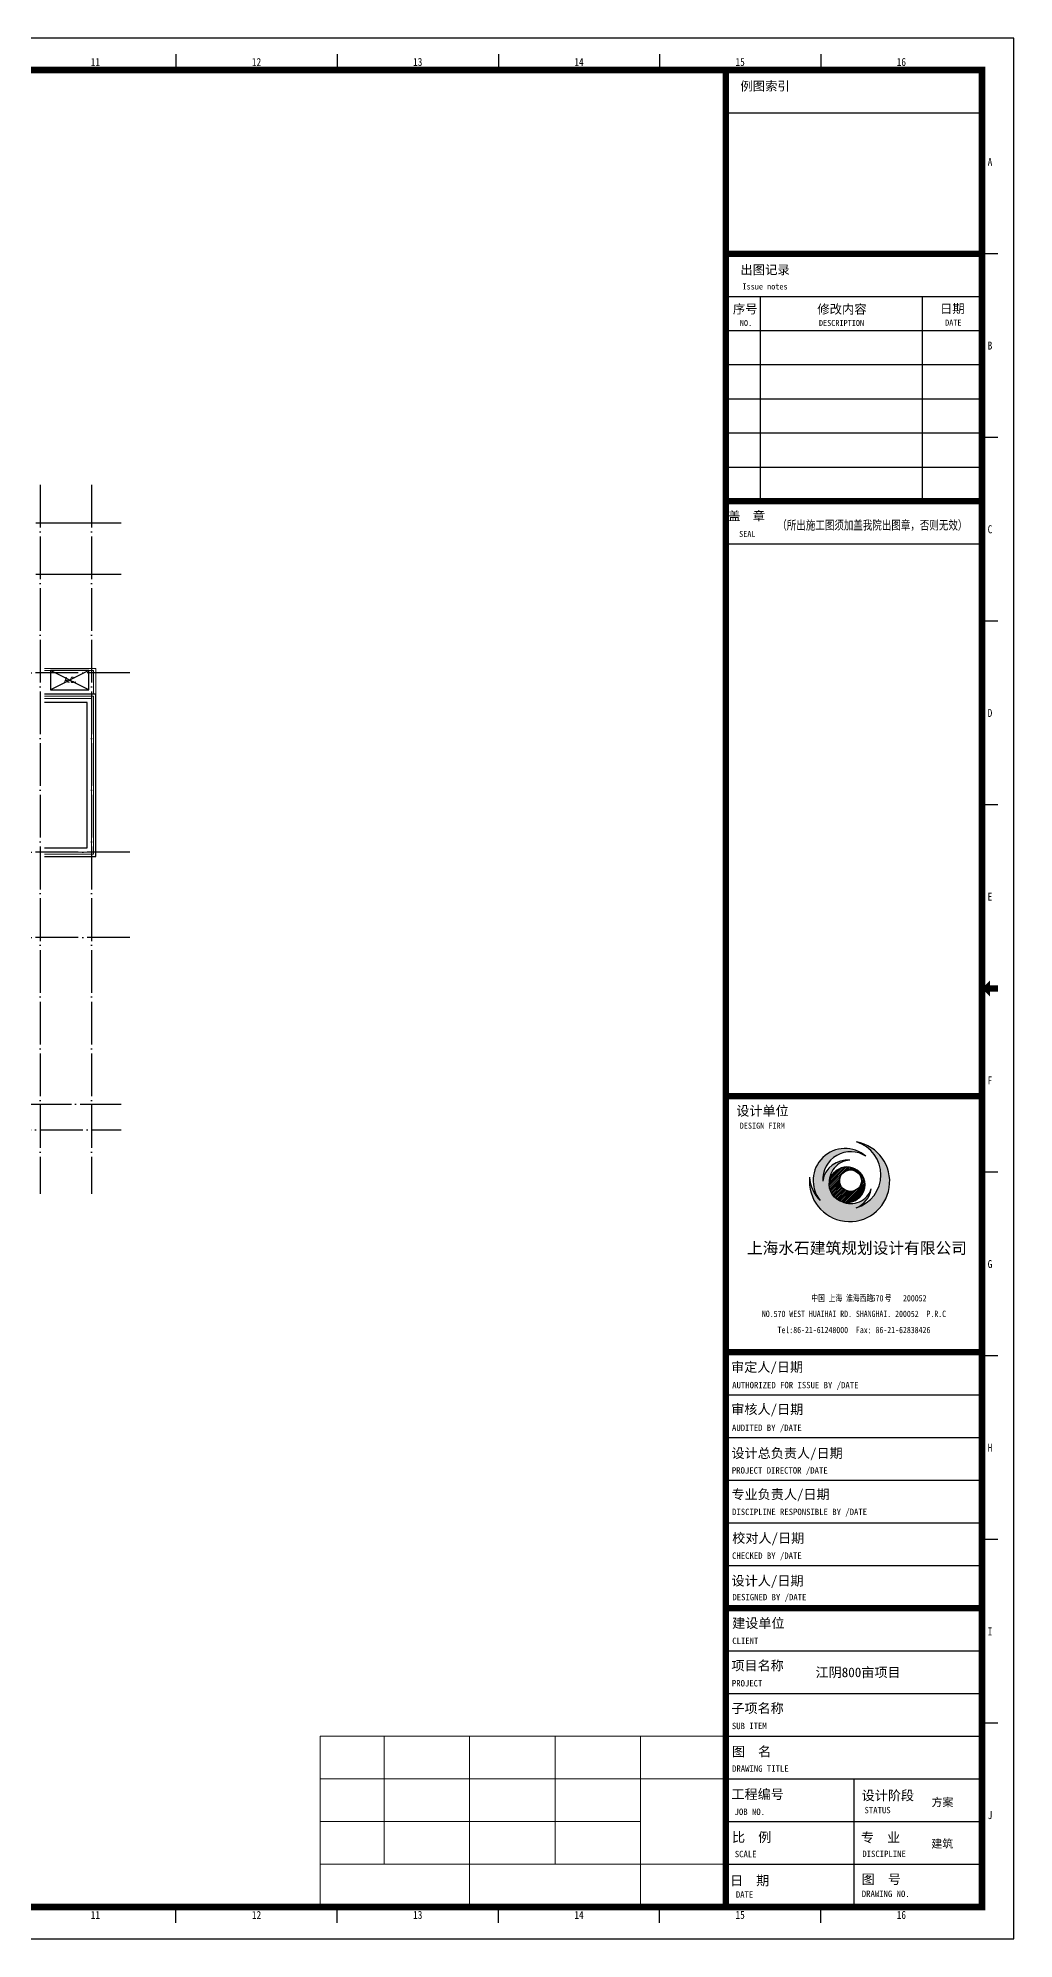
# Model space of a CAD drawing. Extents: x 195225 to 258225, y 4041 to 48538.
# Drawn here: x 235379 to 258225, y 4041 to 48538 of the extents above; entities that cross this region are included whole.
import ezdxf
from ezdxf.enums import TextEntityAlignment as Align

# ---------------------------------------------------------------- set-up
doc = ezdxf.new("R2010")
doc.units = 0
doc.header["$LTSCALE"] = 1000
doc.header["$MEASUREMENT"] = 0
doc.linetypes.add('ACAD_ISO02W100', pattern=[15, 12, -3])
doc.linetypes.add('DOTE', pattern=[2.4200000000000004, 2, -0.2, 0.02, -0.2])
for name, color, linetype in [('DOTE', 1, 'DOTE'), ('tk', 253, 'Continuous'), ('看线', 5, 'Continuous'), ('空调', 8, 'Continuous')]:
    doc.layers.add(name, color=color, linetype=linetype)
for name, color, linetype, lineweight in [('Text-I', 7, 'Continuous', 5), ('家具', 33, 'Continuous', 9), ('房建名称', 7, 'Continuous', 0), ('面积', 190, 'Continuous', 5)]:
    doc.layers.add(name, color=color, linetype=linetype, lineweight=lineweight)
doc.styles.add('DIM_FONT', font='SIMPLEX.shx', dxfattribs={"width": 0.8})
doc.styles.add('TKZ1', font='SIMHEI.TTF', dxfattribs={"width": 0.7})
doc.styles.add('图签栏', font='SimSun.ttf')

# ---------------------------------------------------------------- blocks, each defined once
blk = doc.blocks.new('图框')
h = blk.add_hatch(color=256)
edge = h.paths.add_edge_path()
edge.add_ellipse((-63198.89132230156, -481062.8301848472), major_axis=(686.1873595802477, 0.0002519820558798516), ratio=0.999999944120662, start_angle=93.06124685348692, end_angle=187.256203351148, ccw=False)
edge.add_ellipse((-63322.14726475385, -481142.4952029108), major_axis=(769.7612975816477, 0.0002526717898815502), ratio=0.9999999441207019, start_angle=83.53957312203578, end_angle=171.4355251698217)
edge.add_ellipse((-63213.18858947136, -480982.1901855072), major_axis=(871.3340613406044, 0.0001265233995570607), ratio=0.9999999441206711, start_angle=56.564432323090784, end_angle=183.0045078922729, ccw=False)
edge.add_ellipse((-63386.35543561447, -481010.4365496861), major_axis=(998.6799330282176, 0.0003055652425467749), ratio=0.9999999441205074, start_angle=49.14593904231483, end_angle=218.751491437475)
edge.add_ellipse((-63388.41762199988, -480847.0273942145), major_axis=(-1106.867709276404, 3.960571067520252e-05), ratio=0.9999999441206786, start_angle=363.2971515945455, end_angle=405.43010690265254, ccw=False)
edge.add_ellipse((-63246.03824705273, -481040.9451319556), major_axis=(-1254.197239876696, 4.75370377762712e-05), ratio=0.9999999441206591, start_angle=-5.961306013624971, end_angle=259.8615443652934)
edge.add_ellipse((-63339.72816052575, -480831.6991633777), major_axis=(-1072.504133674847, 0.0005054066073976968), ratio=0.9999999441206597, start_angle=106.44548197538589, end_angle=252.95012000845162, ccw=False)
edge.add_ellipse((-63305.74114743779, -481165.3944343481), major_axis=(745.4109778671724, 0.0001496878886853215), ratio=0.9999999441206635, start_angle=-68.79320245167486, end_angle=-8.26704924296801)
edge.add_ellipse((-63206.5817947633, -481059.2199518838), major_axis=(-673.2087035304776, 6.977402276282271e-05), ratio=0.9999999441205502, start_angle=65.44008753459377, end_angle=161.5231079414885, ccw=False)
edge.add_ellipse((-63325.52654682605, -481141.2696233086), major_axis=(-554.1177518067068, 2.205772325568627e-05), ratio=0.9999999441205891, start_angle=360.85108210312364, end_angle=433.122956071315, ccw=False)
h = blk.add_hatch()
h.set_pattern_fill('ANSI31', color=256, scale=6118.035339263164, style=0)
h.set_pattern_definition([(44.99999839917436, (-106270.3491086682, -472353.2115893961), (-27.03815162384955, 27.03815011297508), [])])
edge = h.paths.add_edge_path()
edge.add_ellipse((-63325.52654682607, -481141.269623309), major_axis=(-554.1177518059988, 0.0008757160820775005), ratio=0.9999999441206232, start_angle=180.0000905490963, end_angle=360.8511703713849)
edge.add_ellipse((-63325.52654682607, -481141.2696233085), major_axis=(554.117751797038, 0.003270690832428278), ratio=0.999999944120629, start_angle=180.8507416329044, end_angle=359.9996618105196)
edge = h.paths.add_edge_path(flags=16)
edge.add_ellipse((-63214.55316051236, -481016.9230374558), major_axis=(-337.4866681529027, 6.750754237095699e-05), ratio=0.9999999441206803, start_angle=180.0000114608897, end_angle=360.0000114608897, ccw=False)
edge.add_ellipse((-63214.55316051236, -481016.9230374558), major_axis=(337.4866681529159, 2.211112666347493e-05), ratio=0.9999999441206588, start_angle=179.9999962461501, end_angle=359.9999962461501, ccw=False)
for p, q in [((-58108.4793015235, -445311.2319678301), (-142208.4793015235, -445311.2319678301)), ((-142208.4793015235, -504711.2319678301), (-142208.4793015235, -445311.2319678301)), ((-58108.4793015235, -504711.2319678301), (-58108.4793015235, -445311.2319678301)), ((-134670.9793015235, -445811.2319678301), (-134670.9793015235, -446311.2319678301)), ((-129633.4793015235, -445811.2319678301), (-129633.4793015235, -446311.2319678301)), ((-124595.9793015235, -445811.2319678301), (-124595.9793015235, -446311.2319678301)), ((-119558.4793015235, -445811.2319678301), (-119558.4793015235, -446311.2319678301)), ((-114520.9793015235, -445811.2319678301), (-114520.9793015235, -446311.2319678301)), ((-109483.4793015235, -445811.2319678301), (-109483.4793015235, -446311.2319678301)), ((-104445.9793015235, -445811.2319678301), (-104445.9793015235, -446311.2319678301)), ((-94370.9793015235, -445811.2319678301), (-94370.9793015235, -446311.2319678301)), ((-89333.4793015235, -445811.2319678301), (-89333.4793015235, -446311.2319678301)), ((-84295.9793015235, -445811.2319678301), (-84295.9793015235, -446311.2319678301)), ((-79258.4793015235, -445811.2319678301), (-79258.4793015235, -446311.2319678301)), ((-74220.9793015235, -445811.2319678301), (-74220.9793015235, -446311.2319678301)), ((-69183.4793015235, -445811.2319678301), (-69183.4793015235, -446311.2319678301)), ((-64145.9793015235, -445811.2319678301), (-64145.9793015235, -446311.2319678301)), ((-99408.4793015235, -446311.2319678301), (-99408.4793015235, -446811.2319678301)), ((-67108.47930179271, -447644.5653012022), (-59108.4793015235, -447644.5653012022)), ((-140208.4793015235, -452051.2319678324), (-139708.4793015235, -452051.2319678324)), ((-67108.47930179271, -452051.2319678324), (-59108.4793015235, -452051.2319678324)), ((-58608.4793015235, -452051.2319678324), (-59108.4793015235, -452051.2319678324)), ((-67108.47930179271, -453384.5653012046), (-59108.4793015235, -453384.5653012046)), ((-66041.8126350921, -453384.5653012046), (-66041.8126350921, -459784.5653014258)), ((-60975.1459682576, -453384.5653012046), (-60975.1459682576, -459784.5653014258)), ((-67108.47930179271, -454451.2319679139), (-59108.4793015235, -454451.2319679139)), ((-67108.47930179271, -455517.8986346116), (-59108.4793015235, -455517.8986346116)), ((-67108.47930179271, -456584.565301321), (-59108.4793015235, -456584.565301321)), ((-140208.4793015235, -457791.2319678231), (-139708.4793015235, -457791.2319678231)), ((-67108.47930179271, -457651.2319680187), (-59108.4793015235, -457651.2319680187)), ((-58608.4793015235, -457791.2319678231), (-59108.4793015235, -457791.2319678231)), ((-67108.47930179271, -458717.8986347164), (-59108.4793015235, -458717.8986347164)), ((-67108.47930179271, -459784.5653014258), (-59108.4793015235, -459784.5653014258)), ((-67108.47930179271, -461117.8986347979), (-59108.4793015235, -461117.8986347979)), ((-67108.47930179271, -461117.8986347979), (-59108.4793015235, -461117.8986347979)), ((-140208.4793015235, -463531.2319678254), (-139708.4793015235, -463531.2319678254)), ((-58608.4793015235, -463531.2319678254), (-59108.4793015235, -463531.2319678254)), ((-140208.4793015235, -469271.2319678278), (-139708.4793015235, -469271.2319678278)), ((-58608.4793015235, -469271.2319678278), (-59108.4793015235, -469271.2319678278)), ((-139708.4793015235, -475011.2319678301), (-139208.4793015235, -475011.2319678301)), ((-140208.4793015235, -480751.2319678324), (-139708.4793015235, -480751.2319678324)), ((-58608.4793015235, -480751.2319678324), (-59108.4793015235, -480751.2319678324)), ((-58608.4793015235, -486491.2319678231), (-59108.4793015235, -486491.2319678231)), ((-141308.4793015235, -487311.2319678301), (-139708.4793015235, -487311.2319678301)), ((-141308.4793015235, -487311.2319678301), (-139708.4793015235, -487311.2319678301)), ((-140508.4793015235, -502911.2319678301), (-140508.4793015235, -487311.2319678301)), ((-67108.47933059823, -487711.2319672946), (-59108.47933032902, -487711.2319672946)), ((-67108.47933059823, -489044.5653006667), (-59108.47933032902, -489044.5653006667)), ((-67108.47933059823, -490377.8986340505), (-59108.47933032902, -490377.8986340505)), ((-141308.4793015235, -491011.2319678301), (-139708.4793015235, -491011.2319678301)), ((-67108.47933059823, -491711.2319674226), (-59108.47933032902, -491711.2319674226)), ((-58608.4793015235, -492231.2319678254), (-59108.4793015235, -492231.2319678254)), ((-141308.4793015235, -492511.2319678301), (-139708.4793015235, -492511.2319678301)), ((-67108.47933059823, -493044.5653008064), (-59108.47933032902, -493044.5653008064)), ((-67108.47933059823, -495711.2319675623), (-59108.47933032902, -495711.2319675623)), ((-141308.4793015235, -496211.2319678301), (-139708.4793015235, -496211.2319678301)), ((-67108.47933059823, -497044.5653009345), (-59108.47933032902, -497044.5653009345)), ((-141308.4793015235, -497711.2319678301), (-139708.4793015235, -497711.2319678301)), ((-58608.4793015235, -497971.2319678278), (-59108.4793015235, -497971.2319678278)), ((-67108.47933059823, -498377.8986343183), (-59108.47933032902, -498377.8986343183)), ((-67108.47930179271, -499711.2319676904), (-59108.4793015235, -499711.2319676904)), ((-63108.47930165738, -499711.2319676904), (-63108.47930165738, -503711.2319678301)), ((-67108.47930179271, -501044.5653010742), (-59108.4793015235, -501044.5653010742)), ((-141308.4793015235, -501411.2319678301), (-139708.4793015235, -501411.2319678301)), ((-67108.47930179271, -502377.8986344463), (-59108.4793015235, -502377.8986344463)), ((-141308.4793015235, -502911.2319678301), (-139708.4793015235, -502911.2319678301)), ((-134670.9793015235, -504211.2319678301), (-134670.9793015235, -503711.2319678301)), ((-129633.4793015235, -504211.2319678301), (-129633.4793015235, -503711.2319678301)), ((-124595.9793015235, -504211.2319678301), (-124595.9793015235, -503711.2319678301)), ((-119558.4793015235, -504211.2319678301), (-119558.4793015235, -503711.2319678301)), ((-114520.9793015235, -504211.2319678301), (-114520.9793015235, -503711.2319678301)), ((-109483.4793015235, -504211.2319678301), (-109483.4793015235, -503711.2319678301)), ((-104408.4793015235, -504211.2319678301), (-104408.4793015235, -503711.2319678301)), ((-103408.4793015235, -504211.2319678301), (-103408.4793015235, -503711.2319678301)), ((-102408.4793015235, -504211.2319678301), (-102408.4793015235, -503711.2319678301)), ((-101408.4793015235, -504211.2319678301), (-101408.4793015235, -503711.2319678301)), ((-100408.4793015235, -504211.2319678301), (-100408.4793015235, -503711.2319678301)), ((-99408.4793015235, -503711.2319678301), (-99408.4793015235, -503211.2319678301)), ((-98408.4793015235, -504211.2319678301), (-98408.4793015235, -503711.2319678301)), ((-97408.4793015235, -504211.2319678301), (-97408.4793015235, -503711.2319678301)), ((-96408.4793015235, -504211.2319678301), (-96408.4793015235, -503711.2319678301)), ((-95408.4793015235, -504211.2319678301), (-95408.4793015235, -503711.2319678301)), ((-94408.4793015235, -504211.2319678301), (-94408.4793015235, -503711.2319678301)), ((-89333.4793015235, -504211.2319678301), (-89333.4793015235, -503711.2319678301)), ((-84295.9793015235, -504211.2319678301), (-84295.9793015235, -503711.2319678301)), ((-79258.4793015235, -504211.2319678301), (-79258.4793015235, -503711.2319678301)), ((-74220.9793015235, -504211.2319678301), (-74220.9793015235, -503711.2319678301)), ((-69183.4793015235, -504211.2319678301), (-69183.4793015235, -503711.2319678301)), ((-64145.9793015235, -504211.2319678301), (-64145.9793015235, -503711.2319678301)), ((-104408.4793015235, -504211.2319678301), (-94408.4793015235, -504211.2319678301)), ((-142208.4793015235, -504711.2319678301), (-58108.4793015235, -504711.2319678301))]:
    blk.add_line(p, q)
at = {"const_width": 200}
for points in [[(-99408.4793015235, -446061.2319678301), (-99408.4793015235, -445811.2319678301)], [(-67108.4793017898, -446311.2319678301), (-67108.4793017898, -503711.2319678301)], [(-67108.4793017898, -452051.2319678324), (-59108.47930152059, -452051.2319678324)], [(-67108.4793017898, -459784.5653014258), (-59108.47930152059, -459784.5653014258)], [(-139958.4793015199, -475011.2319678301), (-140208.4793015235, -475011.2319678301)], [(-58858.47930152714, -475011.2319678301), (-58608.4793015235, -475011.2319678301)], [(-67108.48062797278, -478377.8986339108), (-59108.48061329863, -478377.8986339108)], [(-67108.48062797278, -478377.8986339108), (-59108.48062770357, -478377.8986339108)], [(-67108.47933057786, -486377.8986339108), (-59108.47931591389, -486377.8986339108)], [(-67108.47933057786, -486377.8986339108), (-59108.47933030865, -486377.8986339108)], [(-139708.4793015235, -503711.2319678301), (-141308.4793015235, -503711.2319678301), (-141308.4793015235, -487311.2319678301), (-139708.4793015235, -487311.2319678301)], [(-67108.47933057786, -494377.8986341786), (-59108.47933030865, -494377.8986341786)], [(-99408.4793015235, -503961.2319678301), (-99408.4793015235, -504211.2319678301)]]:
    blk.add_lwpolyline(points, dxfattribs=at)
blk.add_lwpolyline([(-59108.4793015235, -446311.2319678301), (-139708.4793015235, -446311.2319678301), (-139708.4793015235, -503711.2319678301), (-59108.4793015235, -503711.2319678301)], close=True, dxfattribs=at)
for centre, major_axis, ratio, start_param, end_param in [((-63246.03824705275, -481040.9451319556), (1254.197239876699, 0.0001086366877863104), 0.9999999441206447, 3.037548111412133, 7.677032077560659), ((-63386.3554356145, -481010.4365496861), (-998.6799330281581, 9.387587474355993e-05), 0.9999999441207753, 3.999351503831551, 6.959526822790833), ((-63339.72816052576, -480831.6991633777), (-1072.504133674786, 0.0006211344117902742), 0.9999999441206439, 1.857824242247009, 4.414812545366622), ((-63213.18858947137, -480982.1901855071), (871.3340613405969, 0.0001152992946774531), 0.9999999441206069, 0.98723559644095, 3.194031221593431), ((-63322.14726475385, -481142.4952029108), (-769.7612975816811, 0.000119634404188447), 0.9999999441206349, 4.599633743944286, 6.13370750635298), ((-63198.89132230156, -481062.8301848472), (686.187359580287, 6.119737336876535e-05), 0.999999944120666, 1.624225441640379, 3.268237571297689), ((-63325.52654682605, -481141.2696233086), (-554.117751806588, 0.0003696503855588526), 0.9999999441206686, 1.27623696952599, 6.298040119374489), ((-63388.4176219999, -480847.0273942145), (1106.867709276277, 0.0005099084575468418), 0.9999999441206225, 3.199138308393105, 3.934497102115288), ((-63325.52654682605, -481141.2696233086), (554.1177518065821, 0.000370683764682504), 0.9999999441206108, -6.689621188105122e-07, 6.283184638217468), ((-63214.55316051233, -481016.9230374558), (-337.4866681521358, 0.0007222914789051384), 0.9999999441206803, 3.141594793797355, 9.424780100976943), ((-63206.58179476329, -481059.2199518838), (673.2087035304663, 7.326343151102614e-05), 0.9999999441206102, 4.283737431390662, 5.960702492751871), ((-63305.74114743778, -481165.3944343481), (745.4109778671846, 0.0001121466697104845), 0.9999999441206149, -1.200667835409747, -0.1442871783511055)]:
    blk.add_ellipse(centre, major_axis=major_axis, ratio=ratio, start_param=start_param, end_param=end_param)
for points in [[(-99658.4793015235, -446061.2319678301), (-99158.4793015235, -446061.2319678301), (-99408.4793015235, -446311.2319678301)], [(-139958.4793015235, -475261.2319678301), (-139958.4793015235, -474761.2319678185), (-139708.4793015235, -475011.2319678301)], [(-58858.4793015235, -475261.2319678301), (-58858.4793015235, -474761.2319678185), (-59108.4793015235, -475011.2319678301)], [(-99658.4793015235, -503961.2319678301), (-99158.4793015235, -503961.2319678301), (-99408.4793015235, -503711.2319678301)]]:
    blk.add_solid(points)
at = {"style": 'TKZ1'}
for s, height, width, p in [('1', 250, 0.85, (-137189.7293015235, -446061.2319678301)), ('2', 250, 0.85, (-132152.2293015235, -446061.2319678301)), ('3', 250, 0.85, (-127114.7293015235, -446061.2319678301)), ('4', 250, 0.85, (-122077.2293015235, -446061.2319678301)), ('5', 250, 0.85, (-117039.7293015235, -446061.2319678301)), ('6', 250, 0.85, (-112002.2293015235, -446061.2319678301)), ('7', 250, 0.85, (-106964.7293015235, -446061.2319678301)), ('8', 250, 0.85, (-101927.2293015235, -446061.2319678301)), ('9', 250, 0.85, (-96889.7293015235, -446061.2319678301)), ('10', 250, 0.85, (-91852.2293015235, -446061.2319678301)), ('11', 250, 0.85, (-86814.7293015235, -446061.2319678301)), ('12', 250, 0.85, (-81777.2293015235, -446061.2319678301)), ('13', 250, 0.85, (-76739.7293015235, -446061.2319678301)), ('14', 250, 0.85, (-71702.2293015235, -446061.2319678301)), ('15', 250, 0.85, (-66664.7293015235, -446061.2319678301)), ('16', 250, 0.85, (-61627.2293015235, -446061.2319678301)), ('A', 250, 0.85, (-139958.4793015235, -449181.2319678254)), ('A', 250, 0.85, (-58858.4793015235, -449181.2319678254)), ('B', 250, 0.85, (-139958.4793015235, -454921.2319678278)), ('B', 250, 0.85, (-58858.4793015235, -454921.2319678278)), ('C', 250, 0.85, (-139958.4793015235, -460661.2319678301)), ('C', 250, 0.85, (-58858.4793015235, -460661.2319678301)), ('D', 250, 0.85, (-139958.4793015235, -466401.2319678324)), ('D', 250, 0.85, (-58858.4793015235, -466401.2319678324)), ('E', 250, 0.85, (-139958.4793015235, -472141.2319678231)), ('E', 250, 0.85, (-58858.4793015235, -472141.2319678231)), ('F', 250, 0.85, (-139958.4793015235, -477881.2319678254)), ('F', 250, 0.85, (-58858.4793015235, -477881.2319678254)), ('G', 250, 0.85, (-139964.0632463995, -483621.2319678278)), ('G', 250, 0.85, (-58858.4793015235, -483621.2319678278)), ('中国 上海 淮海西路   号    ', 200, 0.75, (-62944.03445510662, -484677.8986339108)), ('570     200052 ', 200, 0.75, (-61637.40861527013, -484690.662814572)), ('NO.570 WEST HUAIHAI RD. SHANGHAI. 200052  P.R.C', 200, 0.75, (-63108.4806277967, -485177.8986339108)), ('Tel:86-21-61248000  Fax: 86-21-62838426', 200, 0.75, (-63108.4806277967, -485677.8986339108)), ('H', 250, 0.85, (-58858.4793015235, -489361.2319678301)), ('I', 250, 0.85, (-58858.4793015235, -495101.2319678324)), ('J', 250, 0.85, (-58858.4793015235, -500841.2319678231)), ('1', 250, 0.85, (-137189.7293015235, -503961.2319678301)), ('2', 300, 0.85, (-132152.2293015235, -503961.2319678301)), ('3', 300, 0.85, (-127114.7293015235, -503961.2319678301)), ('4', 300, 0.85, (-122077.2293015235, -503961.2319678301)), ('5', 300, 0.85, (-117039.7293015235, -503961.2319678301)), ('6', 300, 0.85, (-112002.2293015235, -503961.2319678301)), ('7', 300, 0.85, (-106964.7293015235, -503961.2319678301)), ('10', 250, 0.85, (-91852.2293015235, -503961.2319678301)), ('11', 250, 0.85, (-86814.7293015235, -503961.2319678301)), ('12', 250, 0.85, (-81777.2293015235, -503961.2319678301)), ('13', 250, 0.85, (-76739.7293015235, -503961.2319678301)), ('14', 250, 0.85, (-71702.2293015235, -503961.2319678301)), ('15', 250, 0.85, (-66664.7293015235, -503961.2319678301)), ('16', 250, 0.85, (-61627.2293015235, -503961.2319678301))]:
    blk.add_text(s, height=height, dxfattribs=dict(at, width=width)).set_placement(p, align=Align.MIDDLE)
for s, height, style, p in [('例图索引', 282.8282828377983, '图签栏', (-66657.79571783179, -446952.5641596061)), ('出图记录', 282.8282828377983, '图签栏', (-66657.79571783179, -452692.5641596084)), ('Issue notes', 188.5521885585322, '图签栏', (-66593.50978753183, -453168.9960581367)), ('序号', 282.8282828377983, '图签栏', (-66893.10852503232, -453919.4487408618)), ('修改内容', 282.8282828377983, '图签栏', (-64253.60698818669, -453924.6474579792)), ('日期', 282.8282828377983, '图签栏', (-60420.30350096148, -453908.4588121506)), ('NO.', 188.5521885585322, '图签栏', (-66674.83406420334, -454309.725210059)), ('DESCRIPTION', 188.5521885585322, '图签栏', (-64203.71265130208, -454309.3887899304)), ('DATE', 188.5521885585322, '图签栏', (-60260.10655664842, -454298.1300416635)), ('盖  章', 282.8282828377983, '图签栏', (-67041.16676832756, -460387.564584706)), ('SEAL', 188.5521885585322, '图签栏', (-66697.57708552325, -460901.8705604132)), ('DESIGN FIRM', 188.5521885585322, '图签栏', (-66679.26151798284, -479393.1418418651)), ('审定人/日期', 300, '图签栏', (-66948.27774540146, -486989.1593815992)), ('AUTHORIZED FOR ISSUE BY /DATE', 200, '图签栏', (-66913.6363566865, -487503.388939891)), ('审核人/日期', 300, '图签栏', (-66942.91169214968, -488308.7335749529)), ('AUDITED BY /DATE', 200, '图签栏', (-66920.22284654932, -488835.3324068477)), ('设计总负责人/日期', 300, '图签栏', (-66936.82394671315, -489681.1095932033)), ('PROJECT DIRECTOR /DATE', 200, '图签栏', (-66924.07349703254, -490169.1474672523)), ('专业负责人/日期', 300, '图签栏', (-66936.02302053888, -490967.5087660551)), ('DISCIPLINE RESPONSIBLE BY /DATE', 200, '图签栏', (-66916.74938082989, -491464.939117129)), ('校对人/日期', 300, '图签栏', (-66912.74128928463, -492333.2611687016)), ('CHECKED BY /DATE', 200, '图签栏', (-66918.33457801232, -492833.7361104554)), ('设计人/日期', 300, '图签栏', (-66934.39392986594, -493666.5945020737)), ('DESIGNED BY /DATE', 200, '图签栏', (-66907.50860452946, -494128.4541835194)), ('建设单位', 300, '图签栏', (-66915.59534557865, -494991.612225282)), ('CLIENT', 200, '图签栏', (-66911.56190543671, -495494.5424539619)), ('项目名称', 300, '图签栏', (-66939.81465745575, -496318.075760908)), ('江阴800亩项目', 300, 'TKZ1', (-64309.92385912137, -496529.3718146039)), ('PROJECT', 200, '图签栏', (-66923.94780677251, -496821.1665692041)), ('子项名称', 300, '图签栏', (-66939.81465745575, -497651.4090942917)), ('SUB ITEM', 200, '图签栏', (-66923.94780677251, -498154.4999025878)), ('图  名', 300, '图签栏', (-66923.1804520995, -499004.8238154966)), ('DRAWING TITLE', 200, '图签栏', (-66917.80380022948, -499486.7803390836)), ('工程编号', 300, '图签栏', (-66937.68320785431, -500337.3886692687)), ('设计阶段', 300, '图签栏', (-62868.05829869819, -500376.4061282971)), ('JOB NO.', 200, '图签栏', (-66839.42168247569, -500836.0009709257)), ('STATUS', 200, '图签栏', (-62778.93647980355, -500784.2413943959)), ('方案', 250, 'TKZ1', (-60683.61072886162, -500564.8319540527)), ('比  例', 300, '图签栏', (-66918.96501948332, -501680.8800224448)), ('专  业', 300, '图签栏', (-62890.62330381395, -501686.147784593)), ('建筑', 250, 'TKZ1', (-60689.96318391306, -501860.0713808094)), ('SCALE', 200, '图签栏', (-66833.19688116436, -502156.6566152149)), ('DISCIPLINE', 200, '图签栏', (-62847.84954112084, -502151.8698865082)), ('日  期', 300, '图签栏', (-66982.71195406097, -503034.0708188363)), ('图  号', 300, '图签栏', (-62866.30143371123, -502993.9129102277)), ('DATE', 200, '图签栏', (-66800.02353548599, -503421.7317569535)), ('DRAWING NO.', 200, '图签栏', (-62864.00798676888, -503399.847093632))]:
    blk.add_text(s, height=height, dxfattribs=dict(style=style)).set_placement(p)
at = {"style": '图签栏', "width": 0.75}
blk.add_text('（所出施工图须加盖我院出图章，否则无效）', height=282.8282828377983, dxfattribs=at).set_placement((-65503.89554656405, -460671.1994711775))
for s, height, style, p in [('设计单位', 300, '图签栏', (-65967.49098919219, -478827.8986339108)), ('上海水石建筑规划设计有限公司', 360, 'TKZ1', (-63016.35902398385, -483114.3538382254))]:
    blk.add_text(s, height=height, dxfattribs=dict(style=style)).set_placement(p, align=Align.MIDDLE)
at = {"style": '图签栏'}
for s, p in [('动 力', (-141052.2806541351, -491804.1393945226)), ('电气', (-140252.2806541351, -491804.1393945226)), ('给排水', (-141052.2806541351, -497004.1393945226)), ('暖 通', (-140252.2806541351, -497004.1393945226)), ('建 筑', (-141092.9297699619, -502161.2319678301)), ('结 构', (-140292.8310673652, -502161.2319678301))]:
    blk.add_text(s, height=200, rotation=90, dxfattribs=at).set_placement(p, align=Align.MIDDLE)
for s, height, p in [('Power', 200, (-140620.317998796, -492150.2442293568)), ('Elec', 200, (-139823.1333075169, -492092.1448296984)), ('WS＆D', 200, (-140585.5869954602, -497360.7128146337)), ('HVAC', 200, (-139840.1879566348, -497300.3266626387)), ('CONFIRMED BY /DATE', 202.020202020914, (-141496.7800307871, -501732.6956208562)), ('日期', 202.020202020914, (-141495.7833301928, -502339.044654381)), ('Arch', 200, (-140606.4353230196, -502458.0389148789)), ('工种会签/', 202.020202020914, (-141494.4704335486, -503617.244188732)), ('Stru', 200, (-139864.2658595801, -502458.0389148789))]:
    blk.add_text(s, height=height, rotation=90, dxfattribs=at).set_placement(p)
blk = doc.blocks.new('111')
at = {"layer": '空调', "linetype": 'ACAD_ISO02W100'}
for p, q in [((1000, 0), (0, 500)), ((1000, 500), (0, 0))]:
    blk.add_line(p, q, dxfattribs=at)
blk.add_lwpolyline([(0, 500), (0, 0), (1000, 0), (1000, 500)], close=True, dxfattribs=at)
at = {"layer": 'Text-I', "style": 'DIM_FONT', "width": 0.8}
blk.add_text('A.C.', height=140, dxfattribs=at).set_placement((675.4934317702428, 261.8372856484493), align=Align.MIDDLE_RIGHT)

msp = doc.modelspace()

# ---------------------------------------------------------------- linework, layer by layer
at = {"layer": 'DOTE', "ltscale": 0.5}
for p, q in [((235429.2931818637, 38080.76064376094), (235429.2931818628, 21480.76064376833)), ((236629.2931818637, 38080.76064376088), (236629.2931818628, 21480.76064376827)), ((237529.2931818637, 33680.76064376751), (231529.2931818633, 33680.76064376763)), ((237529.2931818633, 29480.76064377176), (227929.2931818633, 29480.76064377042)), ((237529.2931818633, 27480.76064377176), (232729.2931818595, 27480.76064377109)), ((231529.2931818498, 23580.76064376775), (237329.2931818758, 23580.76064376763)), ((211229.293181874, 22980.76064376821), (237329.2931818758, 22980.76064376763))]:
    msp.add_line(p, q, dxfattribs=at)
at = {"layer": 'DOTE'}
for p, q in [((237329.293181877, 37180.76064374976), (211229.2931818752, 37180.76064377613)), ((237329.2931818758, 35980.76064374976), (211229.293181874, 35980.76064377613))]:
    msp.add_line(p, q, dxfattribs=at)
at = {"layer": '家具'}
for points in [[(236729.2931819095, 33180.76064417987), (236729.2931819095, 33780.76064417987), (235529.2931818874, 33780.76064377859)], [(236679.2931819095, 33180.76064417987), (236679.2931819095, 33730.76064416869), (235529.2931818985, 33730.76064377859)], [(235529.2931818824, 29430.76064375843), (236679.2931818814, 29430.76064375826), (236679.2931818861, 33130.76064375727), (235529.2931818875, 33130.76064375851)], [(235529.2931818824, 29480.76064375843), (236629.2931818814, 29480.76064375826), (236629.2931818861, 33080.76064375733), (235529.2931818875, 33080.76064375851)]]:
    msp.add_lwpolyline(points, dxfattribs=at)
at = {"layer": '看线'}
for points in [[(235529.2931818824, 29380.76064375843), (236729.2931818814, 29380.76064375826), (236729.2931818861, 33180.76064375721), (235529.2931818874, 33180.76064375851)], [(235529.2931818824, 29580.76064375843), (236529.2931818814, 29580.76064375829), (236529.2931818861, 32980.76064375744), (235529.2931818876, 32980.76064375851)]]:
    msp.add_lwpolyline(points, dxfattribs=at)
at = {"layer": '面积', "color": 2}
for p, q in [((241982.9921243185, 8790.285900522751), (251482.9921243185, 8790.285900522751)), ((241982.9921243185, 8790.285900522751), (241982.9921243194, 4790.285900522751)), ((243482.9921243185, 8790.285900522751), (243482.9921243185, 5790.285900522751)), ((245482.9921243185, 8790.285900522751), (245482.9921243194, 4790.285900522751)), ((247482.9921243185, 8790.285900522751), (247482.9921243185, 5790.285900522751)), ((249482.9921243185, 8790.285900522751), (249482.9921243194, 4790.285900522751)), ((251482.9921243185, 8790.285900523217), (251482.9921243195, 4790.285900523217)), ((241982.9921243185, 7790.285900522751), (251482.9921243188, 7790.285900522751)), ((241982.9921243185, 6790.285900522751), (249482.9921243185, 6790.285900522751)), ((241982.9921243185, 6790.285900522751), (249482.9921243185, 6790.285900522751)), ((241982.9921243185, 5790.285900522751), (251482.9921243193, 5790.285900522751)), ((241982.9921243185, 4790.285900522751), (249482.9921243185, 4790.285900522751))]:
    msp.add_line(p, q, dxfattribs=at)

# ---------------------------------------------------------------- block references
at = {"layer": 'tk', "xscale": 0.7491082046180964, "yscale": 0.749108204501681, "zscale": 0.7491082045191118}
for p in [(301754.5045687325, 382124.5024672737), (301754.5045687329, 382124.5024672737)]:
    msp.add_blockref('图框', p, dxfattribs=at)
at = {"layer": '房建名称', "xscale": 0.8999999999068677, "yscale": 0.9000000000232831, "zscale": 0.9}
msp.add_blockref('111', (235671.2821055989, 33280.76064397929), dxfattribs=at)

doc.saveas('drawing.dxf')
